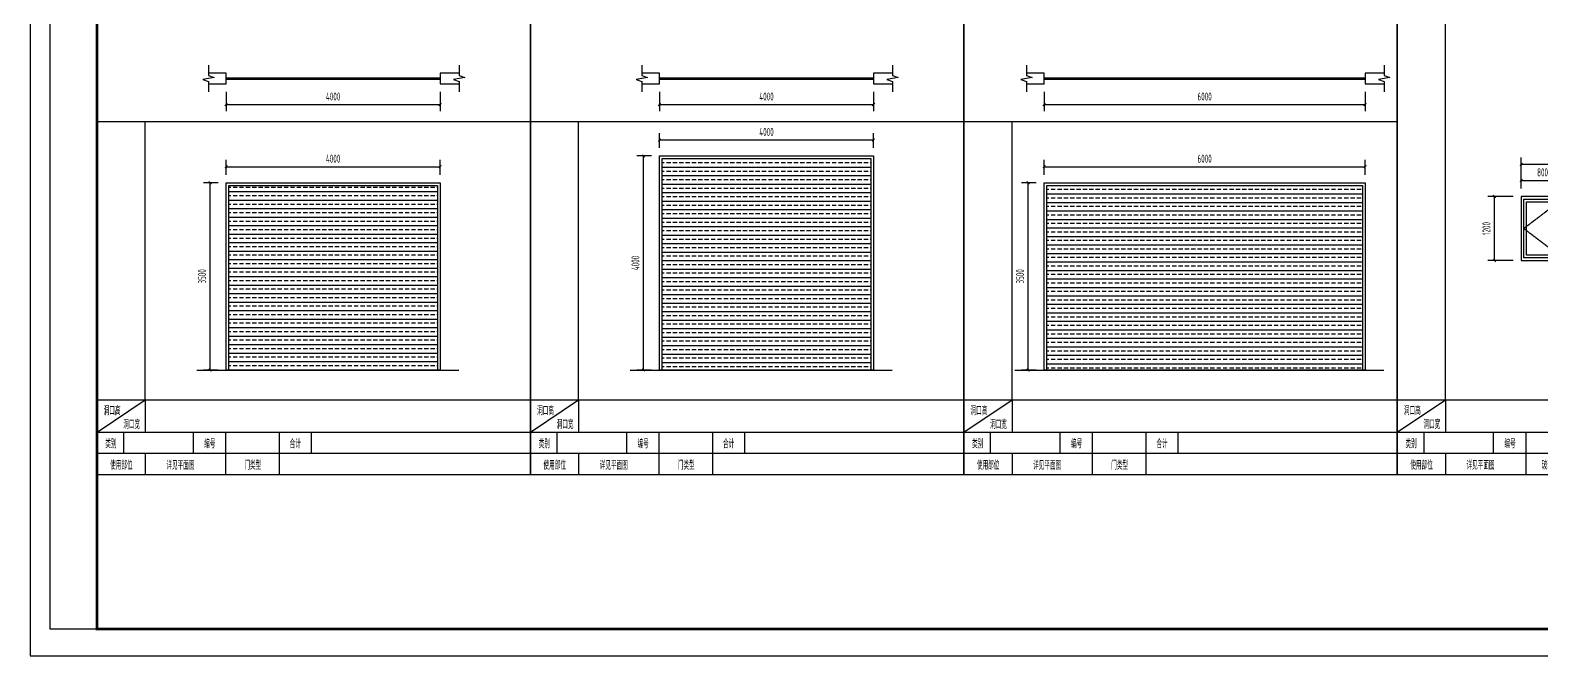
# Model space of a CAD drawing. Header units: millimetres. Extents: x 0 to 84100, y 0 to 29700.
# Drawn here: x 0 to 28250, y 0 to 11690 of the extents above; entities that cross this region are included whole.
import ezdxf
from ezdxf.enums import TextEntityAlignment as Align

# ---------------------------------------------------------------- set-up
doc = ezdxf.new("R2010")
doc.units = ezdxf.units.MM
doc.linetypes.add('DASH', pattern=[0.35, 0.25, -0.1])
doc.linetypes.add('DASHED', pattern=[19.05, 12.7, -6.35])
for name, color, linetype in [('A-ANNO-DIMS2', 94, 'Continuous'), ('A-ANNO-SYMB', 3, 'Continuous'), ('A-ANNO-XREF', 7, 'Continuous'), ('A-DETL-LIN2', 7, 'Continuous'), ('A-DOOR', 4, 'Continuous'), ('A-ELEV-HATC', 8, 'Continuous'), ('A-ELEV-LIN2', 7, 'Continuous'), ('A-TEXT', 7, 'Continuous'), ('A-WALL-FULL', 2, 'Continuous'), ('A-WALL-PATT', 252, 'Continuous'), ('A-WIN', 4, 'Continuous'), ('TITLE', 15, 'Continuous')]:
    doc.layers.add(name, color=color, linetype=linetype)
doc.styles.add('DIM_FONT', font='gbxwxt.shx', dxfattribs={"width": 0.6, "bigfont": 'gbhzfs.shx'})
doc.styles.add('HZTXT', font='gbxwxt.shx', dxfattribs={"width": 0.8, "bigfont": 'gbhzfs.shx'})
doc.styles.add('TK-FONT', font='gbxwxt.shx', dxfattribs={"width": 0.7, "bigfont": 'gbhzfs.shx'})
doc.dimstyles.new('DIMN50', dxfattribs={"dimscale": 0.5, "dimtxt": 300, "dimasz": 100, "dimexe": 250, "dimexo": 300, "dimgap": 150, "dimtad": 1, "dimdec": 0, "dimzin": 0, "dimdsep": 46, "dimtxsty": 'DIM_FONT', "dimblk": 'ARCHTICK', "dimcen": 0.09, "dimclrt": 7, "dimazin": 2, "dimtfac": 1, "dimtdec": 0, "dimtix": 1, "dimtmove": 2, "dimatfit": 3, "dimfxl": 1, "dimtolj": 1, "dimtzin": 0, "dimarcsym": 0})

# ---------------------------------------------------------------- blocks, each defined once
blk = doc.blocks.new('CG_02')
for p, q in [((0, -7807), (8100, -7807)), ((8100, -8207), (0, -8207))]:
    blk.add_line(p, q)
at = {"layer": 'A-DETL-LIN2'}
for p, q in [((0, -2000), (8100, -2000)), ((900, -7207), (900, -2000)), ((0, -7807), (900, -7207)), ((0, -7207), (900, -7207)), ((900, -7207), (900, -7807)), ((900, -7207), (8100, -7207)), ((2400, -7807), (2400, -8607)), ((3400, -7807), (3400, -8607)), ((4000, -7807), (4000, -8207)), ((900, -8207), (900, -8607))]:
    blk.add_line(p, q, dxfattribs=at)
for points in [[(0, 0), (8100, 0), (8100, -8607), (0, -8607), (0, 0)], [(500, -8207), (500, -7807)], [(1800, -8207), (1800, -7807)]]:
    blk.add_lwpolyline(points, dxfattribs=at)
at = {"layer": 'A-TEXT', "color": 3, "linetype": 'Continuous', "style": 'HZTXT', "width": 0.7}
for s, p in [('洞口高', (280, -7489)), ('洞口宽', (646, -7744)), ('类别', (258, -8107)), ('编号', (2106, -8107)), ('合计', (3703, -8107)), ('使用部位', (453, -8507)), ('门类型', (2910, -8507))]:
    blk.add_text(s, height=150, dxfattribs=at).set_placement(p, align=Align.CENTER)
at = {"layer": 'A-TEXT', "linetype": 'Continuous', "style": 'TK-FONT', "width": 0.7}
blk.add_text('详见平面图', height=150, dxfattribs=at).set_placement((1556, -8414), align=Align.MIDDLE)
blk = doc.blocks.new('_ArchTick')
at = {"color": 0, "linetype": 'ByBlock', "const_width": 0.4}
blk.add_lwpolyline([(-0.5, -0.5), (0.5, 0.5)], dxfattribs=at)
blk = doc.blocks.new('*D432')
at = {"layer": 'A-ANNO-DIMS2', "color": 0, "lineweight": -2, "ltscale": 10, "transparency": 16777216}
for p, q in [((3511, 8840), (3236, 8840)), ((3361, 5340), (3361, 8840)), ((3511, 5340), (3236, 5340))]:
    blk.add_line(p, q, dxfattribs=at)
at = {"layer": 'Defpoints', "color": 0, "ltscale": 10, "transparency": 16777216}
for p in [(3361, 8840), (3661, 8840), (3661, 5340)]:
    blk.add_point(p, dxfattribs=at)
at = {"layer": 'A-ANNO-DIMS2', "color": 0, "lineweight": -2, "ltscale": 10, "transparency": 16777216, "xscale": 50, "yscale": 50, "zscale": 50}
for p, rotation in [((3361, 8840), 90), ((3361, 5340), 270)]:
    blk.add_blockref('_ArchTick', p, dxfattribs=dict(at, rotation=rotation))
at = {"layer": 'A-ANNO-DIMS2', "color": 7, "ltscale": 10, "transparency": 16777216, "insert": (3211, 7090), "char_height": 150, "attachment_point": 5, "rotation": 90, "style": 'DIM_FONT'}
blk.add_mtext('\\A1;3500', dxfattribs=at)
blk = doc.blocks.new('*D433')
at = {"layer": 'A-ANNO-DIMS2', "color": 0, "lineweight": -2, "ltscale": 10, "transparency": 16777216}
for p, q in [((3661, 10537), (3661, 10176)), ((7661, 10537), (7661, 10176)), ((3661, 10301), (7661, 10301))]:
    blk.add_line(p, q, dxfattribs=at)
at = {"layer": 'Defpoints', "color": 0, "ltscale": 10, "transparency": 16777216}
for p in [(3661, 10687), (7661, 10687), (7661, 10301)]:
    blk.add_point(p, dxfattribs=at)
at = {"layer": 'A-ANNO-DIMS2', "color": 0, "lineweight": -2, "ltscale": 10, "transparency": 16777216, "xscale": 50, "yscale": 50, "zscale": 50, "rotation": 180}
blk.add_blockref('_ArchTick', (3661, 10301), dxfattribs=at)
at = {"layer": 'A-ANNO-DIMS2', "color": 0, "lineweight": -2, "ltscale": 10, "transparency": 16777216, "xscale": 50, "yscale": 50, "zscale": 50}
blk.add_blockref('_ArchTick', (7661, 10301), dxfattribs=at)
at = {"layer": 'A-ANNO-DIMS2', "color": 7, "ltscale": 10, "transparency": 16777216, "insert": (5661, 10451), "char_height": 150, "attachment_point": 5, "style": 'DIM_FONT'}
blk.add_mtext('\\A1;4000', dxfattribs=at)
blk = doc.blocks.new('*D434')
at = {"layer": 'A-ANNO-DIMS2', "color": 0, "lineweight": -2, "ltscale": 10, "transparency": 16777216}
for p, q in [((3661, 10537), (3661, 10176)), ((7661, 10537), (7661, 10176)), ((3661, 10301), (7661, 10301))]:
    blk.add_line(p, q, dxfattribs=at)
at = {"layer": 'Defpoints', "color": 0, "ltscale": 10, "transparency": 16777216}
for p in [(3661, 10687), (7661, 10687), (7661, 10301)]:
    blk.add_point(p, dxfattribs=at)
at = {"layer": 'A-ANNO-DIMS2', "color": 0, "lineweight": -2, "ltscale": 10, "transparency": 16777216, "xscale": 50, "yscale": 50, "zscale": 50, "rotation": 180}
blk.add_blockref('_ArchTick', (3661, 10301), dxfattribs=at)
at = {"layer": 'A-ANNO-DIMS2', "color": 0, "lineweight": -2, "ltscale": 10, "transparency": 16777216, "xscale": 50, "yscale": 50, "zscale": 50}
blk.add_blockref('_ArchTick', (7661, 10301), dxfattribs=at)
at = {"layer": 'A-ANNO-DIMS2', "color": 7, "ltscale": 10, "transparency": 16777216, "insert": (5661, 10451), "char_height": 150, "attachment_point": 5, "style": 'DIM_FONT'}
blk.add_mtext('\\A1;4000', dxfattribs=at)
blk = doc.blocks.new('*D435')
at = {"layer": 'A-ANNO-DIMS2', "color": 0, "lineweight": -2, "ltscale": 10, "transparency": 16777216}
for p, q in [((3661, 8990), (3661, 9265)), ((3661, 9140), (7661, 9140)), ((7661, 8990), (7661, 9265))]:
    blk.add_line(p, q, dxfattribs=at)
at = {"layer": 'Defpoints', "color": 0, "ltscale": 10, "transparency": 16777216}
for p in [(7661, 9140), (3661, 8840), (7661, 8840)]:
    blk.add_point(p, dxfattribs=at)
at = {"layer": 'A-ANNO-DIMS2', "color": 0, "lineweight": -2, "ltscale": 10, "transparency": 16777216, "xscale": 50, "yscale": 50, "zscale": 50, "rotation": 180}
blk.add_blockref('_ArchTick', (3661, 9140), dxfattribs=at)
at = {"layer": 'A-ANNO-DIMS2', "color": 0, "lineweight": -2, "ltscale": 10, "transparency": 16777216, "xscale": 50, "yscale": 50, "zscale": 50}
blk.add_blockref('_ArchTick', (7661, 9140), dxfattribs=at)
at = {"layer": 'A-ANNO-DIMS2', "color": 7, "ltscale": 10, "transparency": 16777216, "insert": (5661, 9290), "char_height": 150, "attachment_point": 5, "style": 'DIM_FONT'}
blk.add_mtext('\\A1;4000', dxfattribs=at)
blk = doc.blocks.new('LCE_8009')
at = {"layer": 'A-ELEV-HATC'}
for points in [[(725, -100), (100, -100), (100, -1100), (725, -1100)], [(875, -100), (1525, -100), (1525, -1100), (875, -1100)], [(1675, -100), (2325, -100), (2325, -1100), (1675, -1100)], [(2475, -100), (3125, -100), (3125, -1100), (2475, -1100)], [(3275, -100), (3925, -100), (3925, -1100), (3275, -1100)], [(4075, -100), (4725, -100), (4725, -1100), (4075, -1100)], [(4875, -100), (5525, -100), (5525, -1100), (4875, -1100)], [(5675, -100), (6325, -100), (6325, -1100), (5675, -1100)], [(6475, -100), (7125, -100), (7125, -1100), (6475, -1100)], [(7900, -100), (7275, -100), (7275, -1100), (7900, -1100)]]:
    blk.add_lwpolyline(points, close=True, dxfattribs=at)
at = {"layer": 'A-WIN'}
for points in [[(0, 0), (8000, 0), (8000, -1200), (0, -1200)], [(775, -50), (50, -50), (50, -1150), (775, -1150)], [(825, -50), (1575, -50), (1575, -1150), (825, -1150)], [(1625, -50), (2375, -50), (2375, -1150), (1625, -1150)], [(2425, -50), (3175, -50), (3175, -1150), (2425, -1150)], [(3225, -50), (3975, -50), (3975, -1150), (3225, -1150)], [(4025, -50), (4775, -50), (4775, -1150), (4025, -1150)], [(4825, -50), (5575, -50), (5575, -1150), (4825, -1150)], [(5625, -50), (6375, -50), (6375, -1150), (5625, -1150)], [(6425, -50), (7175, -50), (7175, -1150), (6425, -1150)], [(7950, -50), (7225, -50), (7225, -1150), (7950, -1150)]]:
    blk.add_lwpolyline(points, close=True, dxfattribs=at)
at = {"layer": 'A-WIN', "linetype": 'DASH'}
for points in [[(50, -50), (775, -600), (50, -1150)], [(825, -50), (1575, -600), (825, -1150)], [(1625, -50), (2375, -600), (1625, -1150)], [(2425, -50), (3175, -600), (2425, -1150)], [(3225, -50), (3975, -600), (3225, -1150)], [(4025, -50), (4775, -600), (4025, -1150)], [(4825, -50), (5575, -600), (4825, -1150)], [(5625, -50), (6375, -600), (5625, -1150)], [(6425, -50), (7175, -600), (6425, -1150)], [(7225, -50), (7950, -600), (7225, -1150)]]:
    blk.add_lwpolyline(points, dxfattribs=at)
blk = doc.blocks.new('CG_04')
for p, q in [((0, -7807), (12000, -7808)), ((12000, -8208), (0, -8207))]:
    blk.add_line(p, q)
at = {"layer": 'A-DETL-LIN2'}
for p, q in [((900, -7207), (900, 0)), ((0, -7807), (900, -7207)), ((0, -7207), (900, -7207)), ((900, -7207), (900, -7807)), ((900, -7207), (12000, -7208)), ((2400, -7807), (2400, -8607)), ((3400, -7807), (3400, -8607)), ((4000, -7807), (4000, -8207)), ((900, -8207), (900, -8607))]:
    blk.add_line(p, q, dxfattribs=at)
for points in [[(0, 0), (12000, -1), (12000, -8608), (0, -8608), (0, 0)], [(500, -8207), (500, -7807)], [(1800, -8207), (1800, -7807)]]:
    blk.add_lwpolyline(points, dxfattribs=at)
at = {"layer": 'A-TEXT', "color": 3, "linetype": 'Continuous', "style": 'HZTXT', "width": 0.7}
for s, p in [('洞口高', (280, -7489)), ('洞口宽', (646, -7744)), ('类别', (258, -8107)), ('编号', (2106, -8107)), ('合计', (3703, -8107)), ('使用部位', (453, -8507)), ('玻璃类型', (2910, -8507))]:
    blk.add_text(s, height=150, dxfattribs=at).set_placement(p, align=Align.CENTER)
at = {"layer": 'A-TEXT', "linetype": 'Continuous', "style": 'TK-FONT', "width": 0.7}
blk.add_text('详见平面图', height=150, dxfattribs=at).set_placement((1556, -8414), align=Align.MIDDLE)
blk = doc.blocks.new('*D239')
at = {"layer": 'A-ANNO-DIMS2', "color": 0, "lineweight": -2, "ltscale": 10, "transparency": 16777216}
for p, q in [((27715, 8584), (27240, 8584)), ((27365, 7384), (27365, 8584)), ((27715, 7384), (27240, 7384))]:
    blk.add_line(p, q, dxfattribs=at)
at = {"layer": 'Defpoints', "color": 0, "ltscale": 10, "transparency": 16777216}
for p in [(27365, 8584), (27865, 8584), (27865, 7384)]:
    blk.add_point(p, dxfattribs=at)
at = {"layer": 'A-ANNO-DIMS2', "color": 0, "lineweight": -2, "ltscale": 10, "transparency": 16777216, "xscale": 50, "yscale": 50, "zscale": 50}
for p, rotation in [((27365, 8584), 90), ((27365, 7384), 270)]:
    blk.add_blockref('_ArchTick', p, dxfattribs=dict(at, rotation=rotation))
at = {"layer": 'A-ANNO-DIMS2', "color": 7, "ltscale": 10, "transparency": 16777216, "insert": (27215, 7984), "char_height": 150, "attachment_point": 5, "rotation": 90, "style": 'DIM_FONT'}
blk.add_mtext('\\A1;1200', dxfattribs=at)
blk = doc.blocks.new('*D240')
at = {"layer": 'A-ANNO-DIMS2', "color": 0, "lineweight": -2, "ltscale": 10, "transparency": 16777216}
for p, q in [((27865, 8734), (27865, 9009)), ((27865, 8884), (28665, 8884)), ((28665, 8734), (28665, 9009))]:
    blk.add_line(p, q, dxfattribs=at)
at = {"layer": 'Defpoints', "color": 0, "ltscale": 10, "transparency": 16777216}
for p in [(28665, 8884), (27865, 8584), (28665, 8584)]:
    blk.add_point(p, dxfattribs=at)
at = {"layer": 'A-ANNO-DIMS2', "color": 0, "lineweight": -2, "ltscale": 10, "transparency": 16777216, "xscale": 50, "yscale": 50, "zscale": 50, "rotation": 180}
blk.add_blockref('_ArchTick', (27865, 8884), dxfattribs=at)
at = {"layer": 'A-ANNO-DIMS2', "color": 0, "lineweight": -2, "ltscale": 10, "transparency": 16777216, "xscale": 50, "yscale": 50, "zscale": 50}
blk.add_blockref('_ArchTick', (28665, 8884), dxfattribs=at)
at = {"layer": 'A-ANNO-DIMS2', "color": 7, "ltscale": 10, "transparency": 16777216, "insert": (28265, 9034), "char_height": 150, "attachment_point": 5, "style": 'DIM_FONT'}
blk.add_mtext('\\A1;800', dxfattribs=at)
blk = doc.blocks.new('*D241')
at = {"layer": 'A-ANNO-DIMS2', "color": 0, "lineweight": -2, "ltscale": 10, "transparency": 16777216}
for p, q in [((27865, 8734), (27865, 9309)), ((27865, 9184), (35865, 9184)), ((35865, 8734), (35865, 9309))]:
    blk.add_line(p, q, dxfattribs=at)
at = {"layer": 'Defpoints', "color": 0, "ltscale": 10, "transparency": 16777216}
for p in [(35865, 9184), (27865, 8584), (35865, 8584)]:
    blk.add_point(p, dxfattribs=at)
at = {"layer": 'A-ANNO-DIMS2', "color": 0, "lineweight": -2, "ltscale": 10, "transparency": 16777216, "xscale": 50, "yscale": 50, "zscale": 50, "rotation": 180}
blk.add_blockref('_ArchTick', (27865, 9184), dxfattribs=at)
at = {"layer": 'A-ANNO-DIMS2', "color": 0, "lineweight": -2, "ltscale": 10, "transparency": 16777216, "xscale": 50, "yscale": 50, "zscale": 50}
blk.add_blockref('_ArchTick', (35865, 9184), dxfattribs=at)
at = {"layer": 'A-ANNO-DIMS2', "color": 7, "ltscale": 10, "transparency": 16777216, "insert": (31865, 9334), "char_height": 150, "attachment_point": 5, "style": 'DIM_FONT'}
blk.add_mtext('\\A1;8000', dxfattribs=at)
blk = doc.blocks.new('备注2')
at = {"layer": 'TITLE'}
blk.add_lwpolyline([(560286, 307510), (562036, 307510), (562036, 250110), (560286, 250110)], close=True, dxfattribs=at)
blk = doc.blocks.new('A1')
at = {"layer": 'TITLE'}
for points in [[(0, 0), (0, 59400), (-84100, 59400), (-84100, 0)], [(-81600, 58350), (-950, 58450), (-950, 950), (-81600, 1000)], [(-81600, 58350), (-1050, 58350), (-1050, 1050), (-81600, 1000)]]:
    blk.add_lwpolyline(points, close=True, dxfattribs=at)
at = {"layer": 'TITLE', "const_width": 100}
blk.add_lwpolyline([(-1000, 58400), (-81600, 58350), (-81600, 1000), (-1000, 1000)], close=True, dxfattribs=at)
at = {"layer": 'TITLE'}
blk.add_blockref('备注2', (-643636, -249110), dxfattribs=at)
blk = doc.blocks.new('*D405')
at = {"layer": 'A-ANNO-DIMS2', "color": 0, "lineweight": -2, "ltscale": 10, "transparency": 16777216}
for p, q in [((18799, 8840), (18524, 8840)), ((18649, 5340), (18649, 8840)), ((18799, 5340), (18524, 5340))]:
    blk.add_line(p, q, dxfattribs=at)
at = {"layer": 'Defpoints', "color": 0, "ltscale": 10, "transparency": 16777216}
for p in [(18649, 8840), (18949, 8840), (18949, 5340)]:
    blk.add_point(p, dxfattribs=at)
at = {"layer": 'A-ANNO-DIMS2', "color": 0, "lineweight": -2, "ltscale": 10, "transparency": 16777216, "xscale": 50, "yscale": 50, "zscale": 50}
for p, rotation in [((18649, 8840), 90), ((18649, 5340), 270)]:
    blk.add_blockref('_ArchTick', p, dxfattribs=dict(at, rotation=rotation))
at = {"layer": 'A-ANNO-DIMS2', "color": 7, "ltscale": 10, "transparency": 16777216, "insert": (18499, 7090), "char_height": 150, "attachment_point": 5, "rotation": 90, "style": 'DIM_FONT'}
blk.add_mtext('\\A1;3500', dxfattribs=at)
blk = doc.blocks.new('*D406')
at = {"layer": 'A-ANNO-DIMS2', "color": 0, "lineweight": -2, "ltscale": 10, "transparency": 16777216}
for p, q in [((18949, 10537), (18949, 10176)), ((24949, 10537), (24949, 10176)), ((18949, 10301), (24949, 10301))]:
    blk.add_line(p, q, dxfattribs=at)
at = {"layer": 'Defpoints', "color": 0, "ltscale": 10, "transparency": 16777216}
for p in [(18949, 10687), (24949, 10687), (24949, 10301)]:
    blk.add_point(p, dxfattribs=at)
at = {"layer": 'A-ANNO-DIMS2', "color": 0, "lineweight": -2, "ltscale": 10, "transparency": 16777216, "xscale": 50, "yscale": 50, "zscale": 50, "rotation": 180}
blk.add_blockref('_ArchTick', (18949, 10301), dxfattribs=at)
at = {"layer": 'A-ANNO-DIMS2', "color": 0, "lineweight": -2, "ltscale": 10, "transparency": 16777216, "xscale": 50, "yscale": 50, "zscale": 50}
blk.add_blockref('_ArchTick', (24949, 10301), dxfattribs=at)
at = {"layer": 'A-ANNO-DIMS2', "color": 7, "ltscale": 10, "transparency": 16777216, "insert": (21949, 10451), "char_height": 150, "attachment_point": 5, "style": 'DIM_FONT'}
blk.add_mtext('\\A1;6000', dxfattribs=at)
blk = doc.blocks.new('*D407')
at = {"layer": 'A-ANNO-DIMS2', "color": 0, "lineweight": -2, "ltscale": 10, "transparency": 16777216}
for p, q in [((18949, 10537), (18949, 10176)), ((24949, 10537), (24949, 10176)), ((18949, 10301), (24949, 10301))]:
    blk.add_line(p, q, dxfattribs=at)
at = {"layer": 'Defpoints', "color": 0, "ltscale": 10, "transparency": 16777216}
for p in [(18949, 10687), (24949, 10687), (24949, 10301)]:
    blk.add_point(p, dxfattribs=at)
at = {"layer": 'A-ANNO-DIMS2', "color": 0, "lineweight": -2, "ltscale": 10, "transparency": 16777216, "xscale": 50, "yscale": 50, "zscale": 50, "rotation": 180}
blk.add_blockref('_ArchTick', (18949, 10301), dxfattribs=at)
at = {"layer": 'A-ANNO-DIMS2', "color": 0, "lineweight": -2, "ltscale": 10, "transparency": 16777216, "xscale": 50, "yscale": 50, "zscale": 50}
blk.add_blockref('_ArchTick', (24949, 10301), dxfattribs=at)
at = {"layer": 'A-ANNO-DIMS2', "color": 7, "ltscale": 10, "transparency": 16777216, "insert": (21949, 10451), "char_height": 150, "attachment_point": 5, "style": 'DIM_FONT'}
blk.add_mtext('\\A1;6000', dxfattribs=at)
blk = doc.blocks.new('*D408')
at = {"layer": 'A-ANNO-DIMS2', "color": 0, "lineweight": -2, "ltscale": 10, "transparency": 16777216}
for p, q in [((18949, 8990), (18949, 9265)), ((18949, 9140), (24949, 9140)), ((24949, 8990), (24949, 9265))]:
    blk.add_line(p, q, dxfattribs=at)
at = {"layer": 'Defpoints', "color": 0, "ltscale": 10, "transparency": 16777216}
for p in [(24949, 9140), (18949, 8840), (24949, 8840)]:
    blk.add_point(p, dxfattribs=at)
at = {"layer": 'A-ANNO-DIMS2', "color": 0, "lineweight": -2, "ltscale": 10, "transparency": 16777216, "xscale": 50, "yscale": 50, "zscale": 50, "rotation": 180}
blk.add_blockref('_ArchTick', (18949, 9140), dxfattribs=at)
at = {"layer": 'A-ANNO-DIMS2', "color": 0, "lineweight": -2, "ltscale": 10, "transparency": 16777216, "xscale": 50, "yscale": 50, "zscale": 50}
blk.add_blockref('_ArchTick', (24949, 9140), dxfattribs=at)
at = {"layer": 'A-ANNO-DIMS2', "color": 7, "ltscale": 10, "transparency": 16777216, "insert": (21949, 9290), "char_height": 150, "attachment_point": 5, "style": 'DIM_FONT'}
blk.add_mtext('\\A1;6000', dxfattribs=at)
blk = doc.blocks.new('*D365')
at = {"layer": 'A-ANNO-DIMS2', "color": 0, "lineweight": -2, "ltscale": 10, "transparency": 16777216}
for p, q in [((11611, 9340), (11336, 9340)), ((11461, 5340), (11461, 9340)), ((11611, 5340), (11336, 5340))]:
    blk.add_line(p, q, dxfattribs=at)
at = {"layer": 'Defpoints', "color": 0, "ltscale": 10, "transparency": 16777216}
for p in [(11461, 9340), (11761, 9340), (11761, 5340)]:
    blk.add_point(p, dxfattribs=at)
at = {"layer": 'A-ANNO-DIMS2', "color": 0, "lineweight": -2, "ltscale": 10, "transparency": 16777216, "xscale": 50, "yscale": 50, "zscale": 50}
for p, rotation in [((11461, 9340), 90), ((11461, 5340), 270)]:
    blk.add_blockref('_ArchTick', p, dxfattribs=dict(at, rotation=rotation))
at = {"layer": 'A-ANNO-DIMS2', "color": 7, "ltscale": 10, "transparency": 16777216, "insert": (11311, 7340), "char_height": 150, "attachment_point": 5, "rotation": 90, "style": 'DIM_FONT'}
blk.add_mtext('\\A1;4000', dxfattribs=at)
blk = doc.blocks.new('*D366')
at = {"layer": 'A-ANNO-DIMS2', "color": 0, "lineweight": -2, "ltscale": 10, "transparency": 16777216}
for p, q in [((11761, 10537), (11761, 10176)), ((15761, 10537), (15761, 10176)), ((11761, 10301), (15761, 10301))]:
    blk.add_line(p, q, dxfattribs=at)
at = {"layer": 'Defpoints', "color": 0, "ltscale": 10, "transparency": 16777216}
for p in [(11761, 10687), (15761, 10687), (15761, 10301)]:
    blk.add_point(p, dxfattribs=at)
at = {"layer": 'A-ANNO-DIMS2', "color": 0, "lineweight": -2, "ltscale": 10, "transparency": 16777216, "xscale": 50, "yscale": 50, "zscale": 50, "rotation": 180}
blk.add_blockref('_ArchTick', (11761, 10301), dxfattribs=at)
at = {"layer": 'A-ANNO-DIMS2', "color": 0, "lineweight": -2, "ltscale": 10, "transparency": 16777216, "xscale": 50, "yscale": 50, "zscale": 50}
blk.add_blockref('_ArchTick', (15761, 10301), dxfattribs=at)
at = {"layer": 'A-ANNO-DIMS2', "color": 7, "ltscale": 10, "transparency": 16777216, "insert": (13761, 10451), "char_height": 150, "attachment_point": 5, "style": 'DIM_FONT'}
blk.add_mtext('\\A1;4000', dxfattribs=at)
blk = doc.blocks.new('*D367')
at = {"layer": 'A-ANNO-DIMS2', "color": 0, "lineweight": -2, "ltscale": 10, "transparency": 16777216}
for p, q in [((11761, 10537), (11761, 10176)), ((15761, 10537), (15761, 10176)), ((11761, 10301), (15761, 10301))]:
    blk.add_line(p, q, dxfattribs=at)
at = {"layer": 'Defpoints', "color": 0, "ltscale": 10, "transparency": 16777216}
for p in [(11761, 10687), (15761, 10687), (15761, 10301)]:
    blk.add_point(p, dxfattribs=at)
at = {"layer": 'A-ANNO-DIMS2', "color": 0, "lineweight": -2, "ltscale": 10, "transparency": 16777216, "xscale": 50, "yscale": 50, "zscale": 50, "rotation": 180}
blk.add_blockref('_ArchTick', (11761, 10301), dxfattribs=at)
at = {"layer": 'A-ANNO-DIMS2', "color": 0, "lineweight": -2, "ltscale": 10, "transparency": 16777216, "xscale": 50, "yscale": 50, "zscale": 50}
blk.add_blockref('_ArchTick', (15761, 10301), dxfattribs=at)
at = {"layer": 'A-ANNO-DIMS2', "color": 7, "ltscale": 10, "transparency": 16777216, "insert": (13761, 10451), "char_height": 150, "attachment_point": 5, "style": 'DIM_FONT'}
blk.add_mtext('\\A1;4000', dxfattribs=at)
blk = doc.blocks.new('*D368')
at = {"layer": 'A-ANNO-DIMS2', "color": 0, "lineweight": -2, "ltscale": 10, "transparency": 16777216}
for p, q in [((11761, 9490), (11761, 9765)), ((11761, 9640), (15761, 9640)), ((15761, 9490), (15761, 9765))]:
    blk.add_line(p, q, dxfattribs=at)
at = {"layer": 'Defpoints', "color": 0, "ltscale": 10, "transparency": 16777216}
for p in [(15761, 9640), (11761, 9340), (15761, 9340)]:
    blk.add_point(p, dxfattribs=at)
at = {"layer": 'A-ANNO-DIMS2', "color": 0, "lineweight": -2, "ltscale": 10, "transparency": 16777216, "xscale": 50, "yscale": 50, "zscale": 50, "rotation": 180}
blk.add_blockref('_ArchTick', (11761, 9640), dxfattribs=at)
at = {"layer": 'A-ANNO-DIMS2', "color": 0, "lineweight": -2, "ltscale": 10, "transparency": 16777216, "xscale": 50, "yscale": 50, "zscale": 50}
blk.add_blockref('_ArchTick', (15761, 9640), dxfattribs=at)
at = {"layer": 'A-ANNO-DIMS2', "color": 7, "ltscale": 10, "transparency": 16777216, "insert": (13761, 9790), "char_height": 150, "attachment_point": 5, "style": 'DIM_FONT'}
blk.add_mtext('\\A1;4000', dxfattribs=at)

msp = doc.modelspace()

# ---------------------------------------------------------------- hatches: boundary and pattern name
at = {"layer": 'A-WALL-PATT'}
h = msp.add_hatch(dxfattribs=at)
h.set_pattern_fill('ANSI33', color=256, scale=50, angle=135, style=0)
h.set_pattern_definition([(180, (11811, 9290), (-1e-14, -158.75), []), (180, (11731.63, 9369.38), (-1e-14, -158.75), [79.375, -39.6875])])
h.paths.add_polyline_path([(11811, 9290), (15711, 9290), (15711, 5340), (11811, 5340)])
h = msp.add_hatch(dxfattribs=at)
h.set_pattern_fill('ANSI33', color=256, scale=50, angle=135, style=0)
h.set_pattern_definition([(180, (3711, 5340), (-1e-14, -158.75), []), (180, (3631.62, 5419.38), (-1e-14, -158.75), [79.375, -39.6875])])
h.paths.add_polyline_path([(7611, 8790), (3711, 8790), (3711, 5340), (7611, 5340)])
h = msp.add_hatch(dxfattribs=at)
h.set_pattern_fill('ANSI33', color=256, scale=50, angle=135, style=0)
h.set_pattern_definition([(180, (18999.24, 8790), (-1e-14, -158.75), []), (180, (18919.87, 8869.38), (-1e-14, -158.75), [79.375, -39.6875])])
h.paths.add_polyline_path([(18999.2, 8790), (24899.2, 8790), (24899.2, 5340), (18999.2, 5340)])

# ---------------------------------------------------------------- linework, layer by layer
at = {"layer": 'A-ANNO-SYMB'}
for points in [[(3331.8, 11036.7), (3331.8, 10842.9), (3436.8, 10804.7), (3226.8, 10767.7), (3331.8, 10730.4), (3331.8, 10536.7)], [(8016.8, 11036.7), (8016.8, 10842.9), (8121.8, 10804.7), (7911.8, 10767.7), (8016.8, 10730.4), (8016.8, 10536.7)], [(11431.8, 11036.7), (11431.8, 10842.9), (11536.8, 10804.7), (11326.8, 10767.7), (11431.8, 10730.4), (11431.8, 10536.7)], [(16116.8, 11036.7), (16116.8, 10842.9), (16221.8, 10804.7), (16011.8, 10767.7), (16116.8, 10730.4), (16116.8, 10536.7)], [(18620, 11036.7), (18620, 10842.9), (18725, 10804.7), (18515, 10767.7), (18620, 10730.4), (18620, 10536.7)], [(25305.1, 11036.7), (25305.1, 10842.9), (25410.1, 10804.7), (25200.1, 10767.7), (25305.1, 10730.4), (25305.1, 10536.7)]]:
    msp.add_lwpolyline(points, dxfattribs=at)
at = {"layer": 'A-DETL-LIN2'}
msp.add_line((25550, 3380), (25550, 11986.7), dxfattribs=at)
at = {"layer": 'A-DOOR', "linetype": 'DASHED', "ltscale": 0.05, "const_width": 50}
for points in [[(7661, 10786.7), (3661, 10786.7)], [(15761, 10786.7), (11761, 10786.7)], [(24949.2, 10786.7), (18949.2, 10786.7)]]:
    msp.add_lwpolyline(points, dxfattribs=at)
at = {"layer": 'A-DOOR'}
for points in [[(11761, 9340), (15761, 9340), (15761, 5340), (11761, 5340)], [(3661, 8840), (7661, 8840), (7661, 5340), (3661, 5340)], [(18949.2, 8840), (24949.2, 8840), (24949.2, 5340), (18949.2, 5340)]]:
    msp.add_lwpolyline(points, close=True, dxfattribs=at)
at = {"layer": 'A-DOOR', "color": 8}
msp.add_lwpolyline([(3711, 5340), (3711, 8790), (7611, 8790), (7611, 5340)], dxfattribs=at)
msp.add_lwpolyline([(18999.2, 8790), (24899.2, 8790), (24899.2, 5340), (18999.2, 5340)], close=True, dxfattribs=at)
at = {"layer": 'A-ELEV-LIN2'}
for p, q in [((3111, 5340), (8011, 5340)), ((11211, 5340), (16111, 5340)), ((18399.2, 5340), (25299.2, 5340))]:
    msp.add_line(p, q, dxfattribs=at)
at = {"layer": 'A-WALL-FULL', "ltscale": 10}
for p, q in [((3661, 10886.7), (3331.8, 10886.7)), ((3661, 10886.7), (3331.8, 10886.7)), ((3661, 10686.7), (3661, 10886.7)), ((3661, 10686.7), (3661, 10886.7)), ((8016.8, 10886.7), (7661, 10886.7)), ((7661, 10886.7), (7661, 10686.7)), ((8016.8, 10886.7), (7661, 10886.7)), ((7661, 10886.7), (7661, 10686.7)), ((11761, 10886.7), (11431.8, 10886.7)), ((11761, 10886.7), (11431.8, 10886.7)), ((11761, 10686.7), (11761, 10886.7)), ((11761, 10686.7), (11761, 10886.7)), ((16116.8, 10886.7), (15761, 10886.7)), ((15761, 10886.7), (15761, 10686.7)), ((16116.8, 10886.7), (15761, 10886.7)), ((15761, 10886.7), (15761, 10686.7)), ((18949.2, 10886.7), (18620, 10886.7)), ((18949.2, 10886.7), (18620, 10886.7)), ((18949.2, 10686.7), (18949.2, 10886.7)), ((18949.2, 10686.7), (18949.2, 10886.7)), ((25305.1, 10886.7), (24949.2, 10886.7)), ((24949.2, 10886.7), (24949.2, 10686.7)), ((25305.1, 10886.7), (24949.2, 10886.7)), ((24949.2, 10886.7), (24949.2, 10686.7)), ((3331.8, 10686.7), (3661, 10686.7)), ((3331.8, 10686.7), (3661, 10686.7)), ((7661, 10686.7), (8016.8, 10686.7)), ((7661, 10686.7), (8016.8, 10686.7)), ((11431.8, 10686.7), (11761, 10686.7)), ((11431.8, 10686.7), (11761, 10686.7)), ((15761, 10686.7), (16116.8, 10686.7)), ((15761, 10686.7), (16116.8, 10686.7)), ((18620, 10686.7), (18949.2, 10686.7)), ((18620, 10686.7), (18949.2, 10686.7)), ((24949.2, 10686.7), (25305.1, 10686.7)), ((24949.2, 10686.7), (25305.1, 10686.7))]:
    msp.add_line(p, q, dxfattribs=at)
at = {"layer": 'A-WALL-PATT'}
msp.add_lwpolyline([(11811, 9290), (15711, 9290), (15711, 5340), (11811, 5340)], close=True, dxfattribs=at)

# ---------------------------------------------------------------- block references
at = {"layer": 'A-ANNO-XREF'}
for name, p in [('CG_02', (1250, 11986.7)), ('CG_02', (9350, 11986.7)), ('CG_02', (17450, 11986.7)), ('CG_04', (25550, 11987.6))]:
    msp.add_blockref(name, p, dxfattribs=at)
at = {"layer": 'A-WALL-PATT', "xscale": -1}
msp.add_blockref('LCE_8009', (35864.8, 8584.2), dxfattribs=at)
at = {"layer": 'TITLE', "xscale": 0.5, "yscale": 0.5, "zscale": 0.5}
msp.add_blockref('A1', (42050, 0), dxfattribs=at)

# ---------------------------------------------------------------- dimensions: what is measured, and where the dimension line sits
at = {"layer": 'A-ANNO-DIMS2', "ltscale": 10}
for p1, p2, distance, picture, middle in [((3661, 10686.7), (7661, 10686.7), -386, '*D433', (5661, 10450.7)), ((3661, 10686.7), (7661, 10686.7), -386, '*D434', (5661, 10450.7)), ((11761, 10686.7), (15761, 10686.7), -386, '*D366', (13761, 10450.7)), ((11761, 10686.7), (15761, 10686.7), -386, '*D367', (13761, 10450.7)), ((18949.2, 10686.7), (24949.2, 10686.7), -386, '*D406', (21949.2, 10450.7)), ((18949.2, 10686.7), (24949.2, 10686.7), -386, '*D407', (21949.2, 10450.7)), ((11761, 9340), (15761, 9340), 300, '*D368', (13761, 9790)), ((3661, 8840), (7661, 8840), 300, '*D435', (5661, 9290)), ((11761, 5340), (11761, 9340), 300, '*D365', (11311, 7340)), ((18949.2, 8840), (24949.2, 8840), 300, '*D408', (21949.2, 9290)), ((27864.8, 8584.2), (35864.8, 8584.2), 600, '*D241', (31864.8, 9334.2)), ((27864.8, 8584.2), (28664.8, 8584.2), 300, '*D240', (28264.8, 9034.2)), ((3661, 5340), (3661, 8840), 300, '*D432', (3211, 7090)), ((18949.2, 5340), (18949.2, 8840), 300, '*D405', (18499.2, 7090)), ((27864.8, 7384.2), (27864.8, 8584.2), 500, '*D239', (27214.8, 7984.2))]:
    dim = msp.add_aligned_dim(p1=p1, p2=p2, distance=distance, dimstyle='DIMN50', dxfattribs=at)
    dim.commit()
    dim.dimension.update_dxf_attribs({"geometry": picture, "text_midpoint": middle})

doc.saveas('drawing.dxf')
